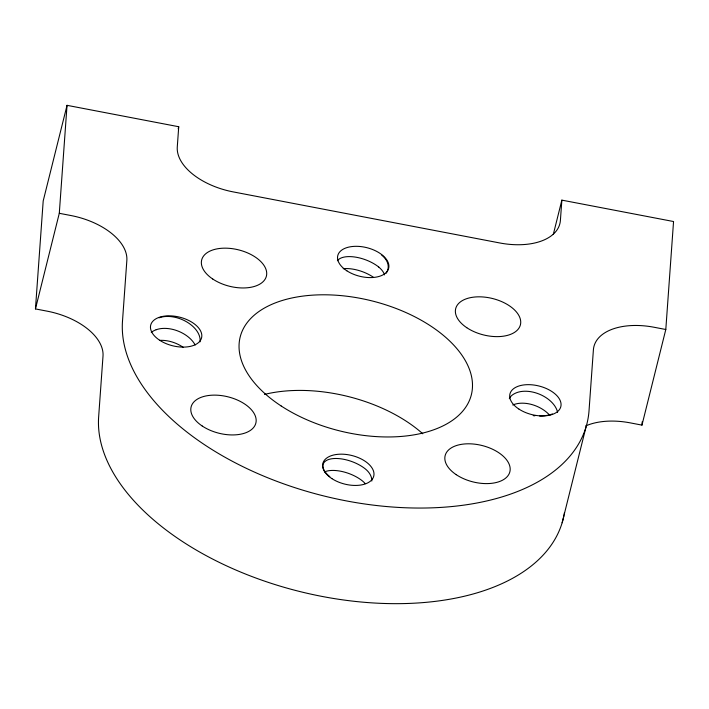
<?xml version="1.0" encoding="UTF-8"?>
<svg xmlns="http://www.w3.org/2000/svg" width="709" height="709" viewBox="0 0 709 709"><rect width="100%" height="100%" fill="white"/><g stroke="black" fill="none" stroke-linecap="round" stroke-linejoin="round"><path stroke-width="1.06" d="M563.93 515.611A238.295 133.939 14 0 1 313.998 594.798A238.295 133.939 14 0 1 98.648 416.803L103.009 356.069A59.574 33.483 14 0 0 47.113 311.154L35.45 308.92L43.196 200.948L67.036 105.331L178.73 126.734L177.277 146.976A59.574 33.483 14 0 0 233.172 191.891L499.668 242.948A59.574 33.483 14 0 0 560.402 220.375L561.856 200.133L673.55 221.527L665.804 329.499L641.964 425.116L630.301 422.883A59.574 33.483 14 0 0 585.625 425.976M35.45 308.92L59.29 213.303L67.036 105.331M641.964 425.116L642.194 421.811M178.198 128.878L178.73 126.734M553.286 234.511L561.856 200.133M562.14 522.755L585.98 427.137M59.29 213.303L70.953 215.536A59.574 33.483 14 0 1 126.849 260.451L122.489 321.186A238.295 133.939 14 0 0 346.081 500.846A238.295 133.939 14 0 0 589.037 410.573L593.398 349.838A59.574 33.483 14 0 1 654.132 327.266L665.804 329.499M564.479 512.501A238.295 133.939 14 0 1 564.125 514.574M264.475 394.426A119.147 66.974 14 0 1 422.786 433.775M329.809 476.678A25.914 12.044 19.9 0 1 330.412 459.015A25.914 12.044 19.9 0 1 365.312 468.906A25.914 16.794 7.1 0 1 371.817 481.012M324.412 471.937A25.914 12.044 19.9 0 1 362.326 480.853A25.914 16.794 7.1 0 1 365.188 483.627M159.126 317.8A25.914 16.369 22.2 0 1 186.751 321.904A25.914 16.369 22.2 0 1 200 341.862M156.148 329.747A25.914 16.369 22.2 0 1 195.17 344.973M151.274 332.406A25.914 12.47 6.7 0 1 156.148 329.738M159.72 340.391A25.914 16.369 22.2 0 1 183.436 347.507M343.218 268.711A25.914 12.044 19.9 0 1 373.466 277.29M378.73 267.045A25.914 16.794 7.1 0 1 384.597 274.897M337.413 260.726A25.914 12.044 19.9 0 1 378.739 267.036M381.717 255.089A25.914 16.794 7.1 0 1 386.175 273.213M549.785 415.341A25.914 16.369 22.2 0 0 513.892 404.547A25.914 12.47 6.7 0 0 512.767 404.999M557.593 412.337A25.914 16.369 22.2 0 0 541.667 395.179A25.914 16.369 22.2 0 0 516.879 392.6A25.914 12.47 6.7 0 0 509.337 398.706M552.4 413.976A25.914 12.47 6.7 0 1 539.655 416.006M534.834 415.811A25.914 12.47 6.7 0 1 533.221 415.642M281.189 405.991A119.147 66.974 14 0 0 470.829 396.65A119.147 66.974 14 0 0 315.275 294.997A119.147 66.974 14 0 0 281.189 405.991M159.782 340.32A26.215 14.729 14 0 0 201.471 338.202A26.215 14.729 14 0 0 167.182 315.877A26.215 14.729 14 0 0 159.782 340.32M331.945 478.655A26.215 14.729 14 0 0 373.634 476.545A26.215 14.729 14 0 0 339.345 454.212A26.215 14.729 14 0 0 331.945 478.655M519.023 409.146A26.215 14.729 14 0 0 560.713 407.028A26.215 14.729 14 0 0 526.424 384.703A26.215 14.729 14 0 0 519.023 409.146M346.861 270.811A26.215 14.729 14 0 0 388.55 268.693A26.215 14.729 14 0 0 354.261 246.36A26.215 14.729 14 0 0 346.861 270.811M202.216 426.012A33.358 18.753 14 0 0 255.612 423.929A33.358 18.753 14 0 0 212.62 395.161A33.358 18.753 14 0 0 202.216 426.012M456.233 474.675A33.358 18.753 14 0 0 509.629 472.593A33.358 18.753 14 0 0 466.637 443.834A33.358 18.753 14 0 0 456.233 474.675M466.779 327.7A33.358 18.753 14 0 0 520.176 325.617A33.358 18.753 14 0 0 477.184 296.858A33.358 18.753 14 0 0 466.779 327.7M212.762 279.036A33.358 18.753 14 0 0 266.159 276.953A33.358 18.753 14 0 0 223.167 248.194A33.358 18.753 14 0 0 212.762 279.036"/></g></svg>
